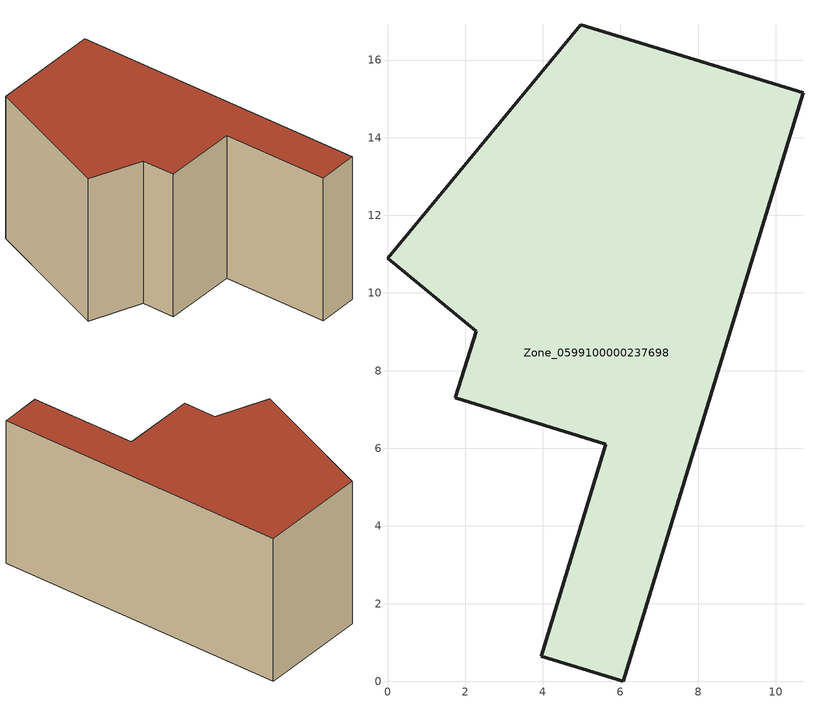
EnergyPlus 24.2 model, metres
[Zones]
Zone_0599100000237698
 floor ground (C_G): 10.7,15.16 6.07,0 3.96,0.64 5.62,6.11 1.75,7.3 2.28,9.01 0,10.89 4.98,16.91 z0
 wall outside (C_F): 2.28,9.01 1.75,7.3 5.62,6.11 3.96,0.64 6.07,0 10.7,15.16 4.98,16.91 0,10.89 2.28,9.01 z0:8.1
 roof outside (C_R): 3.96,0.64 6.07,0 10.7,15.16 4.98,16.91 0,10.89 2.28,9.01 1.75,7.3 5.62,6.11 z8.1
[BUILDING]
Pand.0599100000237698: North Axis=0; Terrain=City; Loads Convergence Tolerance Value=0.04; Temperature Convergence Tolerance Value=0.4; Solar Distribution=FullExterior; Maximum Number of Warmup Days=25; Minimum Number of Warmup Days=1
[Site:Location]
Rotterdam.The.Hague.AP_ZH_NLD Design_Conditions: Latitude=51.96; Longitude=4.45; Time Zone=1; Elevation=-4.5
[SITE:GROUNDTEMPERATURE:BUILDINGSURFACE]
18, 18, 18, 18, 18, 18, 18, 18, 18, 18, 18, 18
[MATERIAL] Thermal Absorptance=0.9; Solar Absorptance=0.7; Visible Absorptance=0.7
Name | Roughness | Thickness | Conductivity | Density | Specific Heat
G.TI.1975-1991 | MediumSmooth | 0.15 | 0.288461 | 540 | 1210
F.TI.1975-1991 | Rough | 0.3 | 0.230769 | 1920 | 840
R.TI.1975-1991 | MediumRough | 0.2 | 0.153846 | 1500 | 1000
[CONSTRUCTION]
C_G: G.TI.1975-1991
C_F: F.TI.1975-1991
C_R: R.TI.1975-1991
[ZONE]
Zone_0599100000237698: Type=1; Multiplier=1; Ceiling Height=Autocalculate; Volume=Autocalculate; Floor Area=autocalculate; Part of Total Floor Area=Yes
[ZONEINFILTRATION:DESIGNFLOWRATE]
Infil_Zone_0599100000237698: Zone or ZoneList or Space or SpaceList=Zone_0599100000237698; Schedule=AlwaysOn; Design Flow Rate Calculation Method=Flow/Area; Flow Rate per Floor Area=0.003; Constant Term Coefficient=1; Temperature Term Coefficient=0; Velocity Term Coefficient=0; Velocity Squared Term Coefficient=0
[HVACTEMPLATE:ZONE:IDEALLOADSAIRSYSTEM]
Zone_0599100000237698: Maximum Heating Supply Air Temperature=50; Minimum Cooling Supply Air Temperature=13; Maximum Heating Supply Air Humidity Ratio=0.0156; Minimum Cooling Supply Air Humidity Ratio=0.0077; Heating Limit=NoLimit; Cooling Limit=NoLimit; Dehumidification Control Type=ConstantSensibleHeatRatio; Cooling Sensible Heat Ratio=0.7; Dehumidification Setpoint=60; Humidification Control Type=None; Humidification Setpoint=30; Outdoor Air Method=None; Outdoor Air Flow Rate per Person=0.00944; Outdoor Air Flow Rate per Zone Floor Area=0; Outdoor Air Flow Rate per Zone=0; Demand Controlled Ventilation Type=None; Outdoor Air Economizer Type=NoEconomizer; Heat Recovery Type=None; Sensible Heat Recovery Effectiveness=0.7; Latent Heat Recovery Effectiveness=0.65
[ZONECONTROL:THERMOSTAT]
ThermostatControl_Zone_0599100000237698: Zone or ZoneList=Zone_0599100000237698; Control Type Schedule=DualSetpointControlType; Control 1=Thermostat_Zone_0599100000237698; Temperature Difference Between Cutout And Setpoint=0
[THERMOSTATSETPOINT:DUALSETPOINT]
Thermostat_Zone_0599100000237698: Heating Setpoint Temperature Schedule=HeatingSetpoint_Zone_0599100000237698; Cooling Setpoint Temperature Schedule=CoolingSetpoint_Zone_0599100000237698
[SCHEDULE:COMPACT]
HeatingSetpoint_Zone_0599100000237698: Through: 12/31, For: AllDays, Until: 24:00, 21
CoolingSetpoint_Zone_0599100000237698: Through: 12/31, For: AllDays, Until: 24:00, 24
DualSetpointControlType: Through: 12/31, For: AllDays, Until: 24:00, 4
AlwaysOn: Through: 12/31, For: AllDays, Until: 24:00, 1
